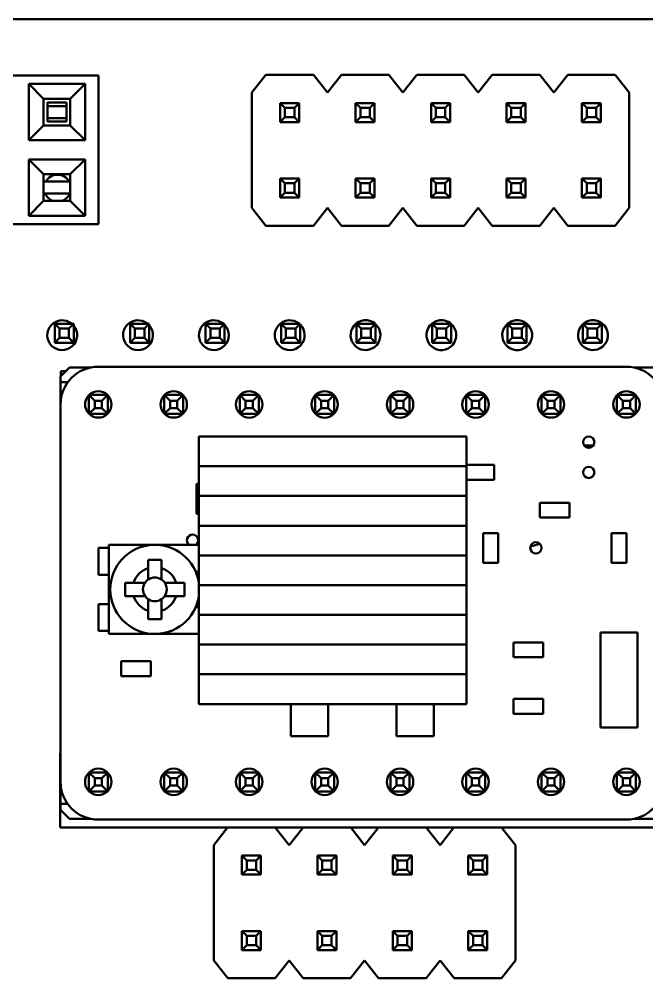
# Model space of a CAD drawing. Header units: millimetres. Extents: x 0 to 2625, y 0 to 1856.
# Drawn here: x 680.74 to 701.87, y 942.06 to 974.42 of the extents above; entities that cross this region are included whole.
import ezdxf

# ---------------------------------------------------------------- set-up
doc = ezdxf.new("R2010")
doc.units = ezdxf.units.MM
doc.header["$LTSCALE"] = 6.25
doc.layers.add('Symbol (ISO)', color=7, linetype='Continuous', lineweight=25)
doc.layers.add('Visible (ISO)', color=7, linetype='Continuous', lineweight=50)
doc.styles.add('Note Text (ISO)', font='tahoma.ttf')
doc.dimstyles.new('Default - Method 1b (ISO)$7', dxfattribs={"dimscale": 6.25, "dimtxt": 3.5, "dimasz": 2.5, "dimexe": 3.175, "dimexo": 0, "dimgap": 0.762, "dimtad": 1, "dimtoh": 1, "dimrnd": 1e-08, "dimtxsty": 'Note Text (ISO)', "dimcen": 0.09, "dimdle": 10, "dimclrd": 256, "dimclre": 256, "dimclrt": 256, "dimazin": 2, "dimtfac": 1, "dimtmove": 0, "dimatfit": 3, "dimfxl": 1, "dimtolj": 1, "dimlwd": -1, "dimlwe": -1, "dimarcsym": 0})

msp = doc.modelspace()

# ---------------------------------------------------------------- linework, layer by layer
at = {"layer": 'Visible (ISO)'}
for p, q in [((774.194, 974.42), (670.339, 974.42)), ((672.998, 972.525), (683.408, 972.525)), ((683.408, 972.525), (683.408, 967.525)), ((689.046, 972.55), (688.576, 971.95)), ((690.646, 972.55), (689.046, 972.55)), ((691.116, 971.95), (690.646, 972.55)), ((691.586, 972.55), (691.116, 971.95)), ((693.186, 972.55), (691.586, 972.55)), ((693.656, 971.95), (693.186, 972.55)), ((694.126, 972.55), (693.656, 971.95)), ((695.726, 972.55), (694.126, 972.55)), ((696.196, 971.95), (695.726, 972.55)), ((696.666, 972.55), (696.196, 971.95)), ((698.266, 972.55), (696.666, 972.55)), ((698.736, 971.95), (698.266, 972.55)), ((699.206, 972.55), (698.736, 971.95)), ((700.806, 972.55), (699.206, 972.55)), ((701.276, 971.95), (700.806, 972.55)), ((681.563, 971.746), (681.064, 972.245)), ((681.064, 970.345), (681.064, 972.245)), ((681.064, 972.245), (682.962, 972.245)), ((682.463, 971.746), (682.962, 972.245)), ((682.962, 970.345), (682.962, 972.245)), ((681.563, 970.844), (681.563, 971.746)), ((681.563, 971.745), (682.463, 971.745)), ((682.463, 970.844), (682.463, 971.746)), ((688.576, 971.95), (688.576, 968.07)), ((701.276, 968.07), (701.276, 971.95)), ((682.333, 971.615), (681.693, 971.615)), ((681.693, 971.615), (681.693, 970.975)), ((681.693, 971.495), (682.333, 971.495)), ((682.333, 970.975), (682.333, 971.615)), ((690.166, 971.6), (689.526, 971.6)), ((689.526, 971.6), (689.686, 971.44)), ((689.526, 970.96), (689.526, 971.6)), ((690.006, 971.44), (689.686, 971.44)), ((689.686, 971.12), (689.686, 971.44)), ((690.006, 971.44), (690.166, 971.6)), ((690.006, 971.12), (690.006, 971.44)), ((690.166, 970.96), (690.166, 971.6)), ((690.166, 971.6), (690.166, 971.6)), ((690.166, 970.96), (690.166, 971.6)), ((692.706, 971.6), (692.066, 971.6)), ((692.066, 970.96), (692.066, 971.6)), ((692.066, 971.6), (692.226, 971.44)), ((692.546, 971.44), (692.226, 971.44)), ((692.226, 971.12), (692.226, 971.44)), ((692.546, 971.44), (692.706, 971.6)), ((692.546, 971.12), (692.546, 971.44)), ((692.706, 971.6), (692.706, 971.6)), ((692.706, 970.96), (692.706, 971.6)), ((692.706, 970.96), (692.706, 971.6)), ((695.246, 971.6), (694.606, 971.6)), ((694.606, 971.6), (694.766, 971.44)), ((694.606, 970.96), (694.606, 971.6)), ((695.086, 971.44), (694.766, 971.44)), ((694.766, 971.12), (694.766, 971.44)), ((695.086, 971.44), (695.246, 971.6)), ((695.086, 971.12), (695.086, 971.44)), ((695.246, 970.96), (695.246, 971.6)), ((695.246, 971.6), (695.246, 971.6)), ((695.246, 970.96), (695.246, 971.6)), ((697.146, 970.96), (697.146, 971.6)), ((697.786, 971.6), (697.146, 971.6)), ((697.146, 971.6), (697.306, 971.44)), ((697.626, 971.44), (697.306, 971.44)), ((697.306, 971.12), (697.306, 971.44)), ((697.626, 971.44), (697.786, 971.6)), ((697.626, 971.12), (697.626, 971.44)), ((697.786, 971.6), (697.786, 971.6)), ((697.786, 970.96), (697.786, 971.6)), ((697.786, 970.96), (697.786, 971.6)), ((699.686, 970.96), (699.686, 971.6)), ((700.326, 971.6), (699.686, 971.6)), ((699.686, 971.6), (699.846, 971.44)), ((700.166, 971.44), (699.846, 971.44)), ((699.846, 971.12), (699.846, 971.44)), ((700.166, 971.44), (700.326, 971.6)), ((700.166, 971.12), (700.166, 971.44)), ((700.326, 971.6), (700.326, 971.6)), ((700.326, 970.96), (700.326, 971.6)), ((700.326, 970.96), (700.326, 971.6)), ((681.693, 971.095), (682.333, 971.095)), ((689.686, 971.12), (689.526, 970.96)), ((690.006, 971.12), (689.686, 971.12)), ((690.166, 970.96), (690.006, 971.12)), ((692.226, 971.12), (692.066, 970.96)), ((692.546, 971.12), (692.226, 971.12)), ((692.706, 970.96), (692.546, 971.12)), ((694.766, 971.12), (694.606, 970.96)), ((695.086, 971.12), (694.766, 971.12)), ((695.246, 970.96), (695.086, 971.12)), ((697.306, 971.12), (697.146, 970.96)), ((697.626, 971.12), (697.306, 971.12)), ((697.786, 970.96), (697.626, 971.12)), ((699.846, 971.12), (699.686, 970.96)), ((700.166, 971.12), (699.846, 971.12)), ((700.326, 970.96), (700.166, 971.12)), ((681.563, 970.844), (681.064, 970.345)), ((681.563, 970.845), (682.463, 970.845)), ((681.693, 970.975), (682.333, 970.975)), ((682.463, 970.844), (682.962, 970.345)), ((690.166, 970.96), (689.526, 970.96)), ((690.166, 970.96), (690.166, 970.96)), ((692.706, 970.96), (692.066, 970.96)), ((692.706, 970.96), (692.706, 970.96)), ((695.246, 970.96), (694.606, 970.96)), ((695.246, 970.96), (695.246, 970.96)), ((697.786, 970.96), (697.146, 970.96)), ((697.786, 970.96), (697.786, 970.96)), ((700.326, 970.96), (699.686, 970.96)), ((700.326, 970.96), (700.326, 970.96)), ((681.064, 970.345), (682.962, 970.345)), ((681.064, 969.705), (682.962, 969.705)), ((681.563, 969.206), (681.064, 969.705)), ((681.064, 967.805), (681.064, 969.705)), ((682.463, 969.206), (682.962, 969.705)), ((682.962, 967.805), (682.962, 969.705)), ((681.563, 968.304), (681.563, 969.206)), ((681.563, 969.205), (682.463, 969.205)), ((682.463, 968.304), (682.463, 969.206)), ((681.563, 968.955), (682.463, 968.955)), ((690.166, 969.06), (689.526, 969.06)), ((689.526, 969.06), (689.686, 968.9)), ((689.526, 968.42), (689.526, 969.06)), ((690.006, 968.9), (689.686, 968.9)), ((689.686, 968.58), (689.686, 968.9)), ((690.006, 968.9), (690.166, 969.06)), ((690.006, 968.58), (690.006, 968.9)), ((690.166, 968.42), (690.166, 969.06)), ((690.166, 969.06), (690.166, 969.06)), ((690.166, 968.42), (690.166, 969.06)), ((692.706, 969.06), (692.066, 969.06)), ((692.066, 969.06), (692.226, 968.9)), ((692.066, 968.42), (692.066, 969.06)), ((692.546, 968.9), (692.226, 968.9)), ((692.226, 968.58), (692.226, 968.9)), ((692.546, 968.9), (692.706, 969.06)), ((692.546, 968.58), (692.546, 968.9)), ((692.706, 968.42), (692.706, 969.06)), ((692.706, 968.42), (692.706, 969.06)), ((692.706, 969.06), (692.706, 969.06)), ((695.246, 969.06), (694.606, 969.06)), ((694.606, 969.06), (694.766, 968.9)), ((694.606, 968.42), (694.606, 969.06)), ((695.086, 968.9), (694.766, 968.9)), ((694.766, 968.58), (694.766, 968.9)), ((695.086, 968.9), (695.246, 969.06)), ((695.086, 968.58), (695.086, 968.9)), ((695.246, 968.42), (695.246, 969.06)), ((695.246, 969.06), (695.246, 969.06)), ((695.246, 968.42), (695.246, 969.06)), ((697.146, 968.42), (697.146, 969.06)), ((697.146, 969.06), (697.306, 968.9)), ((697.786, 969.06), (697.146, 969.06)), ((697.306, 968.58), (697.306, 968.9)), ((697.626, 968.9), (697.306, 968.9)), ((697.626, 968.9), (697.786, 969.06)), ((697.626, 968.58), (697.626, 968.9)), ((697.786, 969.06), (697.786, 969.06)), ((697.786, 968.42), (697.786, 969.06)), ((697.786, 968.42), (697.786, 969.06)), ((700.326, 969.06), (699.686, 969.06)), ((699.686, 969.06), (699.846, 968.9)), ((699.686, 968.42), (699.686, 969.06)), ((700.166, 968.9), (699.846, 968.9)), ((699.846, 968.58), (699.846, 968.9)), ((700.166, 968.9), (700.326, 969.06)), ((700.166, 968.58), (700.166, 968.9)), ((700.326, 968.42), (700.326, 969.06)), ((700.326, 968.42), (700.326, 969.06)), ((700.326, 969.06), (700.326, 969.06)), ((681.563, 968.555), (682.463, 968.555)), ((689.686, 968.58), (689.526, 968.42)), ((690.006, 968.58), (689.686, 968.58)), ((690.166, 968.42), (690.006, 968.58)), ((692.226, 968.58), (692.066, 968.42)), ((692.546, 968.58), (692.226, 968.58)), ((692.706, 968.42), (692.546, 968.58)), ((694.766, 968.58), (694.606, 968.42)), ((695.086, 968.58), (694.766, 968.58)), ((695.246, 968.42), (695.086, 968.58)), ((697.306, 968.58), (697.146, 968.42)), ((697.626, 968.58), (697.306, 968.58)), ((697.786, 968.42), (697.626, 968.58)), ((699.846, 968.58), (699.686, 968.42)), ((700.166, 968.58), (699.846, 968.58)), ((700.326, 968.42), (700.166, 968.58)), ((681.563, 968.304), (681.064, 967.805)), ((681.563, 968.305), (682.463, 968.305)), ((682.463, 968.304), (682.962, 967.805)), ((690.166, 968.42), (689.526, 968.42)), ((690.166, 968.42), (690.166, 968.42)), ((692.706, 968.42), (692.066, 968.42)), ((692.706, 968.42), (692.706, 968.42)), ((695.246, 968.42), (694.606, 968.42)), ((695.246, 968.42), (695.246, 968.42)), ((697.786, 968.42), (697.146, 968.42)), ((697.786, 968.42), (697.786, 968.42)), ((700.326, 968.42), (699.686, 968.42)), ((700.326, 968.42), (700.326, 968.42)), ((688.576, 968.07), (689.046, 967.47)), ((690.646, 967.47), (691.116, 968.07)), ((691.116, 968.07), (691.586, 967.47)), ((693.186, 967.47), (693.656, 968.07)), ((693.656, 968.07), (694.126, 967.47)), ((695.726, 967.47), (696.196, 968.07)), ((696.196, 968.07), (696.666, 967.47)), ((698.266, 967.47), (698.736, 968.07)), ((698.736, 968.07), (699.206, 967.47)), ((700.806, 967.47), (701.276, 968.07)), ((672.998, 967.525), (683.408, 967.525)), ((681.064, 967.805), (682.962, 967.805)), ((689.046, 967.47), (690.646, 967.47)), ((691.586, 967.47), (693.186, 967.47)), ((694.126, 967.47), (695.726, 967.47)), ((696.666, 967.47), (698.266, 967.47)), ((699.206, 967.47), (700.806, 967.47)), ((681.938, 963.535), (681.938, 964.175)), ((681.938, 964.175), (682.578, 964.175)), ((682.098, 964.015), (681.938, 964.175)), ((682.098, 964.015), (682.418, 964.015)), ((682.098, 963.695), (682.098, 964.015)), ((682.578, 964.175), (682.418, 964.015)), ((682.418, 963.695), (682.418, 964.015)), ((682.578, 963.535), (682.578, 964.175)), ((684.478, 963.535), (684.478, 964.175)), ((684.478, 964.175), (685.118, 964.175)), ((684.638, 964.015), (684.478, 964.175)), ((684.638, 964.015), (684.958, 964.015)), ((684.638, 963.695), (684.638, 964.015)), ((685.118, 964.175), (684.958, 964.015)), ((684.958, 963.695), (684.958, 964.015)), ((685.118, 963.535), (685.118, 964.175)), ((687.018, 963.535), (687.018, 964.175)), ((687.018, 964.175), (687.658, 964.175)), ((687.178, 964.015), (687.018, 964.175)), ((687.178, 964.015), (687.498, 964.015)), ((687.178, 963.695), (687.178, 964.015)), ((687.658, 964.175), (687.498, 964.015)), ((687.498, 963.695), (687.498, 964.015)), ((687.658, 963.535), (687.658, 964.175)), ((689.558, 963.535), (689.558, 964.175)), ((689.558, 964.175), (690.198, 964.175)), ((689.718, 964.015), (689.558, 964.175)), ((689.718, 964.015), (690.038, 964.015)), ((689.718, 963.695), (689.718, 964.015)), ((690.198, 964.175), (690.038, 964.015)), ((690.038, 963.695), (690.038, 964.015)), ((690.198, 963.535), (690.198, 964.175)), ((692.098, 964.175), (692.738, 964.175)), ((692.258, 964.015), (692.098, 964.175)), ((692.098, 963.535), (692.098, 964.175)), ((692.258, 964.015), (692.578, 964.015)), ((692.258, 963.695), (692.258, 964.015)), ((692.738, 964.175), (692.578, 964.015)), ((692.578, 963.695), (692.578, 964.015)), ((692.738, 963.535), (692.738, 964.175)), ((694.638, 963.535), (694.638, 964.175)), ((694.638, 964.175), (695.278, 964.175)), ((694.798, 964.015), (694.638, 964.175)), ((694.798, 964.015), (695.118, 964.015)), ((694.798, 963.695), (694.798, 964.015)), ((695.278, 964.175), (695.118, 964.015)), ((695.118, 963.695), (695.118, 964.015)), ((695.278, 963.535), (695.278, 964.175)), ((697.178, 963.535), (697.178, 964.175)), ((697.178, 964.175), (697.818, 964.175)), ((697.338, 964.015), (697.178, 964.175)), ((697.338, 964.015), (697.658, 964.015)), ((697.338, 963.695), (697.338, 964.015)), ((697.818, 964.175), (697.658, 964.015)), ((697.658, 963.695), (697.658, 964.015)), ((697.818, 963.535), (697.818, 964.175)), ((699.718, 963.535), (699.718, 964.175)), ((699.718, 964.175), (700.358, 964.175)), ((699.878, 964.015), (699.718, 964.175)), ((699.878, 964.015), (700.198, 964.015)), ((699.878, 963.695), (699.878, 964.015)), ((700.358, 964.175), (700.198, 964.015)), ((700.198, 963.695), (700.198, 964.015)), ((700.358, 963.535), (700.358, 964.175)), ((681.938, 963.535), (682.098, 963.695)), ((682.098, 963.695), (682.418, 963.695)), ((682.418, 963.695), (682.578, 963.535)), ((684.478, 963.535), (684.638, 963.695)), ((684.638, 963.695), (684.958, 963.695)), ((684.958, 963.695), (685.118, 963.535)), ((687.018, 963.535), (687.178, 963.695)), ((687.178, 963.695), (687.498, 963.695)), ((687.498, 963.695), (687.658, 963.535)), ((689.558, 963.535), (689.718, 963.695)), ((689.718, 963.695), (690.038, 963.695)), ((690.038, 963.695), (690.198, 963.535)), ((692.098, 963.535), (692.258, 963.695)), ((692.258, 963.695), (692.578, 963.695)), ((692.578, 963.695), (692.738, 963.535)), ((694.638, 963.535), (694.798, 963.695)), ((694.798, 963.695), (695.118, 963.695)), ((695.118, 963.695), (695.278, 963.535)), ((697.178, 963.535), (697.338, 963.695)), ((697.338, 963.695), (697.658, 963.695)), ((697.658, 963.695), (697.818, 963.535)), ((699.718, 963.535), (699.878, 963.695)), ((699.878, 963.695), (700.198, 963.695)), ((700.198, 963.695), (700.358, 963.535)), ((681.938, 963.535), (682.578, 963.535)), ((684.478, 963.535), (685.118, 963.535)), ((687.018, 963.535), (687.658, 963.535)), ((689.558, 963.535), (690.198, 963.535)), ((692.098, 963.535), (692.738, 963.535)), ((694.638, 963.535), (695.278, 963.535)), ((697.178, 963.535), (697.818, 963.535)), ((699.718, 963.535), (700.358, 963.535)), ((682.434, 962.701), (682.134, 962.401)), ((682.434, 962.701), (683.153, 962.701)), ((701.184, 962.726), (683.404, 962.726)), ((701.435, 962.701), (702.154, 962.701)), ((682.134, 962.201), (682.134, 962.401)), ((682.139, 962.576), (682.139, 962.406)), ((682.139, 962.576), (682.309, 962.576)), ((682.375, 962.201), (682.134, 962.201)), ((682.134, 962.201), (682.134, 961.456)), ((683.284, 961.576), (683.084, 961.776)), ((683.084, 961.136), (683.084, 961.776)), ((683.084, 961.776), (683.724, 961.776)), ((683.524, 961.576), (683.724, 961.776)), ((683.724, 961.776), (683.724, 961.136)), ((685.624, 961.776), (686.264, 961.776)), ((685.824, 961.576), (685.624, 961.776)), ((685.624, 961.136), (685.624, 961.776)), ((686.064, 961.576), (686.264, 961.776)), ((686.264, 961.776), (686.264, 961.136)), ((688.164, 961.776), (688.804, 961.776)), ((688.364, 961.576), (688.164, 961.776)), ((688.164, 961.136), (688.164, 961.776)), ((688.604, 961.576), (688.804, 961.776)), ((688.804, 961.776), (688.804, 961.136)), ((690.704, 961.776), (691.344, 961.776)), ((690.904, 961.576), (690.704, 961.776)), ((690.704, 961.136), (690.704, 961.776)), ((691.144, 961.576), (691.344, 961.776)), ((691.344, 961.776), (691.344, 961.136)), ((693.244, 961.776), (693.884, 961.776)), ((693.444, 961.576), (693.244, 961.776)), ((693.244, 961.136), (693.244, 961.776)), ((693.684, 961.576), (693.884, 961.776)), ((693.884, 961.776), (693.884, 961.136)), ((695.784, 961.776), (696.424, 961.776)), ((695.984, 961.576), (695.784, 961.776)), ((695.784, 961.136), (695.784, 961.776)), ((696.224, 961.576), (696.424, 961.776)), ((696.424, 961.776), (696.424, 961.136)), ((698.324, 961.776), (698.964, 961.776)), ((698.524, 961.576), (698.324, 961.776)), ((698.324, 961.136), (698.324, 961.776)), ((698.764, 961.576), (698.964, 961.776)), ((698.964, 961.776), (698.964, 961.136)), ((700.864, 961.776), (701.504, 961.776)), ((701.064, 961.576), (700.864, 961.776)), ((700.864, 961.136), (700.864, 961.776)), ((701.304, 961.576), (701.504, 961.776)), ((701.504, 961.776), (701.504, 961.136)), ((682.134, 961.456), (682.134, 948.756)), ((683.524, 961.576), (683.284, 961.576)), ((683.284, 961.576), (683.284, 961.336)), ((683.524, 961.336), (683.524, 961.576)), ((686.064, 961.576), (685.824, 961.576)), ((685.824, 961.576), (685.824, 961.336)), ((686.064, 961.336), (686.064, 961.576)), ((688.604, 961.576), (688.364, 961.576)), ((688.364, 961.576), (688.364, 961.336)), ((688.604, 961.336), (688.604, 961.576)), ((691.144, 961.576), (690.904, 961.576)), ((690.904, 961.576), (690.904, 961.336)), ((691.144, 961.336), (691.144, 961.576)), ((693.684, 961.576), (693.444, 961.576)), ((693.444, 961.576), (693.444, 961.336)), ((693.684, 961.336), (693.684, 961.576)), ((696.224, 961.576), (695.984, 961.576)), ((695.984, 961.576), (695.984, 961.336)), ((696.224, 961.336), (696.224, 961.576)), ((698.764, 961.576), (698.524, 961.576)), ((698.524, 961.576), (698.524, 961.336)), ((698.764, 961.336), (698.764, 961.576)), ((701.304, 961.576), (701.064, 961.576)), ((701.064, 961.576), (701.064, 961.336)), ((701.304, 961.336), (701.304, 961.576)), ((683.084, 961.136), (683.284, 961.336)), ((683.724, 961.136), (683.084, 961.136)), ((683.284, 961.336), (683.524, 961.336)), ((683.724, 961.136), (683.524, 961.336)), ((685.624, 961.136), (685.824, 961.336)), ((686.264, 961.136), (685.624, 961.136)), ((685.824, 961.336), (686.064, 961.336)), ((686.264, 961.136), (686.064, 961.336)), ((688.164, 961.136), (688.364, 961.336)), ((688.804, 961.136), (688.164, 961.136)), ((688.364, 961.336), (688.604, 961.336)), ((688.804, 961.136), (688.604, 961.336)), ((690.704, 961.136), (690.904, 961.336)), ((691.344, 961.136), (690.704, 961.136)), ((690.904, 961.336), (691.144, 961.336)), ((691.344, 961.136), (691.144, 961.336)), ((693.244, 961.136), (693.444, 961.336)), ((693.884, 961.136), (693.244, 961.136)), ((693.444, 961.336), (693.684, 961.336)), ((693.884, 961.136), (693.684, 961.336)), ((695.784, 961.136), (695.984, 961.336)), ((696.424, 961.136), (695.784, 961.136)), ((695.984, 961.336), (696.224, 961.336)), ((696.424, 961.136), (696.224, 961.336)), ((698.324, 961.136), (698.524, 961.336)), ((698.964, 961.136), (698.324, 961.136)), ((698.524, 961.336), (698.764, 961.336)), ((698.964, 961.136), (698.764, 961.336)), ((700.864, 961.136), (701.064, 961.336)), ((701.504, 961.136), (700.864, 961.136)), ((701.064, 961.336), (701.304, 961.336)), ((701.504, 961.136), (701.304, 961.336)), ((695.794, 960.376), (686.794, 960.376)), ((686.794, 960.376), (686.794, 959.876)), ((695.794, 959.876), (695.794, 960.376)), ((699.758, 960.076), (700.07, 960.076)), ((686.794, 959.876), (686.794, 959.376)), ((695.794, 959.376), (695.794, 959.876)), ((695.794, 959.376), (686.794, 959.376)), ((686.794, 958.376), (686.794, 959.376)), ((696.731, 959.42), (695.794, 959.42)), ((695.794, 959.376), (695.794, 958.376)), ((696.731, 958.92), (696.731, 959.42)), ((686.71, 958.781), (686.71, 957.781)), ((686.794, 958.781), (686.71, 958.781)), ((695.794, 958.92), (696.731, 958.92)), ((686.794, 958.376), (695.794, 958.376)), ((686.794, 958.376), (686.794, 957.376)), ((695.794, 957.376), (695.794, 958.376)), ((699.271, 958.15), (698.271, 958.15)), ((698.271, 958.15), (698.271, 957.65)), ((699.271, 957.65), (699.271, 958.15)), ((686.71, 957.781), (686.794, 957.781)), ((698.271, 957.65), (699.271, 957.65)), ((695.794, 957.376), (686.794, 957.376)), ((686.794, 956.376), (686.794, 957.376)), ((695.794, 957.376), (695.794, 956.376)), ((696.362, 957.13), (696.362, 956.13)), ((696.862, 957.13), (696.362, 957.13)), ((696.862, 956.13), (696.862, 957.13)), ((700.68, 957.13), (700.68, 956.13)), ((701.18, 957.13), (700.68, 957.13)), ((701.18, 956.13), (701.18, 957.13)), ((683.409, 956.633), (683.759, 956.633)), ((683.409, 955.728), (683.409, 956.633)), ((686.794, 956.733), (683.759, 956.733)), ((683.759, 956.733), (683.759, 956.633)), ((683.759, 956.633), (683.759, 955.728)), ((685.534, 956.233), (685.084, 956.233)), ((685.084, 956.233), (685.084, 955.949)), ((685.534, 955.949), (685.534, 956.233)), ((686.794, 956.376), (695.794, 956.376)), ((686.794, 956.376), (686.794, 955.376)), ((695.794, 955.376), (695.794, 956.376)), ((696.362, 956.13), (696.862, 956.13)), ((700.68, 956.13), (701.18, 956.13)), ((683.759, 955.728), (683.409, 955.728)), ((683.759, 955.728), (683.759, 954.738)), ((686.686, 955.828), (686.794, 955.828)), ((684.309, 955.458), (684.309, 955.008)), ((684.594, 955.458), (684.309, 955.458)), ((686.309, 955.458), (686.024, 955.458)), ((686.309, 955.008), (686.309, 955.458)), ((695.794, 955.376), (686.794, 955.376)), ((686.794, 954.376), (686.794, 955.376)), ((695.794, 955.376), (695.794, 954.376)), ((684.309, 955.008), (684.594, 955.008)), ((686.024, 955.008), (686.309, 955.008)), ((683.409, 954.738), (683.759, 954.738)), ((683.409, 953.833), (683.409, 954.738)), ((683.759, 954.738), (683.759, 953.833)), ((686.794, 954.638), (686.686, 954.638)), ((685.084, 954.518), (685.084, 954.233)), ((685.534, 954.233), (685.534, 954.518)), ((686.794, 954.376), (695.794, 954.376)), ((686.794, 954.376), (686.794, 953.376)), ((695.794, 953.376), (695.794, 954.376)), ((685.084, 954.233), (685.534, 954.233)), ((683.759, 953.833), (683.409, 953.833)), ((683.759, 953.833), (683.759, 953.733)), ((683.759, 953.733), (686.794, 953.733)), ((700.305, 953.785), (700.305, 950.585)), ((701.555, 953.785), (700.305, 953.785)), ((701.555, 950.585), (701.555, 953.785)), ((695.794, 953.376), (686.794, 953.376)), ((686.794, 952.376), (686.794, 953.376)), ((695.794, 953.376), (695.794, 952.376)), ((698.382, 953.451), (697.382, 953.451)), ((697.382, 953.451), (697.382, 952.951)), ((698.382, 952.951), (698.382, 953.451)), ((697.382, 952.951), (698.382, 952.951)), ((685.174, 952.816), (684.174, 952.816)), ((684.174, 952.816), (684.174, 952.316)), ((685.174, 952.316), (685.174, 952.816)), ((684.174, 952.316), (685.174, 952.316)), ((686.794, 952.376), (695.794, 952.376)), ((686.794, 952.376), (686.794, 951.876)), ((695.794, 951.876), (695.794, 952.376)), ((686.794, 951.876), (686.794, 951.376)), ((695.794, 951.376), (695.794, 951.876)), ((686.794, 951.376), (695.794, 951.376)), ((689.891, 951.376), (689.891, 950.296)), ((691.141, 950.296), (691.141, 951.376)), ((693.447, 951.376), (693.447, 950.296)), ((694.697, 950.296), (694.697, 951.376)), ((698.382, 951.546), (697.382, 951.546)), ((697.382, 951.546), (697.382, 951.046)), ((698.382, 951.046), (698.382, 951.546)), ((697.382, 951.046), (698.382, 951.046)), ((700.305, 950.585), (701.555, 950.585)), ((689.891, 950.296), (691.141, 950.296)), ((693.447, 950.296), (694.697, 950.296)), ((682.121, 949.724), (682.134, 949.724)), ((682.121, 949.724), (682.121, 947.224)), ((683.084, 949.076), (683.724, 949.076)), ((683.284, 948.876), (683.084, 949.076)), ((683.084, 948.436), (683.084, 949.076)), ((683.524, 948.876), (683.724, 949.076)), ((683.724, 949.076), (683.724, 948.436)), ((685.824, 948.876), (685.624, 949.076)), ((685.624, 948.436), (685.624, 949.076)), ((685.624, 949.076), (686.264, 949.076)), ((686.064, 948.876), (686.264, 949.076)), ((686.264, 949.076), (686.264, 948.436)), ((688.364, 948.876), (688.164, 949.076)), ((688.164, 948.436), (688.164, 949.076)), ((688.164, 949.076), (688.804, 949.076)), ((688.604, 948.876), (688.804, 949.076)), ((688.804, 949.076), (688.804, 948.436)), ((690.704, 949.076), (691.344, 949.076)), ((690.704, 948.436), (690.704, 949.076)), ((690.904, 948.876), (690.704, 949.076)), ((691.144, 948.876), (691.344, 949.076)), ((691.344, 949.076), (691.344, 948.436)), ((693.244, 948.436), (693.244, 949.076)), ((693.244, 949.076), (693.884, 949.076)), ((693.444, 948.876), (693.244, 949.076)), ((693.684, 948.876), (693.884, 949.076)), ((693.884, 949.076), (693.884, 948.436)), ((695.784, 948.436), (695.784, 949.076)), ((695.784, 949.076), (696.424, 949.076)), ((695.984, 948.876), (695.784, 949.076)), ((696.224, 948.876), (696.424, 949.076)), ((696.424, 949.076), (696.424, 948.436)), ((698.324, 948.436), (698.324, 949.076)), ((698.324, 949.076), (698.964, 949.076)), ((698.524, 948.876), (698.324, 949.076)), ((698.764, 948.876), (698.964, 949.076)), ((698.964, 949.076), (698.964, 948.436)), ((700.864, 948.436), (700.864, 949.076)), ((700.864, 949.076), (701.504, 949.076)), ((701.064, 948.876), (700.864, 949.076)), ((701.304, 948.876), (701.504, 949.076)), ((701.504, 949.076), (701.504, 948.436)), ((682.134, 948.756), (682.134, 948.011)), ((683.524, 948.876), (683.284, 948.876)), ((683.284, 948.876), (683.284, 948.636)), ((683.524, 948.636), (683.524, 948.876)), ((685.824, 948.876), (685.824, 948.636)), ((686.064, 948.876), (685.824, 948.876)), ((686.064, 948.636), (686.064, 948.876)), ((688.364, 948.876), (688.364, 948.636)), ((688.604, 948.876), (688.364, 948.876)), ((688.604, 948.636), (688.604, 948.876)), ((690.904, 948.876), (690.904, 948.636)), ((691.144, 948.876), (690.904, 948.876)), ((691.144, 948.636), (691.144, 948.876)), ((693.444, 948.876), (693.444, 948.636)), ((693.684, 948.876), (693.444, 948.876)), ((693.684, 948.636), (693.684, 948.876)), ((695.984, 948.876), (695.984, 948.636)), ((696.224, 948.876), (695.984, 948.876)), ((696.224, 948.636), (696.224, 948.876)), ((698.524, 948.876), (698.524, 948.636)), ((698.764, 948.876), (698.524, 948.876)), ((698.764, 948.636), (698.764, 948.876)), ((701.064, 948.876), (701.064, 948.636)), ((701.304, 948.876), (701.064, 948.876)), ((701.304, 948.636), (701.304, 948.876)), ((683.084, 948.436), (683.284, 948.636)), ((683.724, 948.436), (683.084, 948.436)), ((683.284, 948.636), (683.524, 948.636)), ((683.724, 948.436), (683.524, 948.636)), ((685.624, 948.436), (685.824, 948.636)), ((686.264, 948.436), (685.624, 948.436)), ((685.824, 948.636), (686.064, 948.636)), ((686.264, 948.436), (686.064, 948.636)), ((688.164, 948.436), (688.364, 948.636)), ((688.804, 948.436), (688.164, 948.436)), ((688.364, 948.636), (688.604, 948.636)), ((688.804, 948.436), (688.604, 948.636)), ((690.704, 948.436), (690.904, 948.636)), ((691.344, 948.436), (690.704, 948.436)), ((690.904, 948.636), (691.144, 948.636)), ((691.344, 948.436), (691.144, 948.636)), ((693.244, 948.436), (693.444, 948.636)), ((693.884, 948.436), (693.244, 948.436)), ((693.444, 948.636), (693.684, 948.636)), ((693.884, 948.436), (693.684, 948.636)), ((695.784, 948.436), (695.984, 948.636)), ((696.424, 948.436), (695.784, 948.436)), ((695.984, 948.636), (696.224, 948.636)), ((696.424, 948.436), (696.224, 948.636)), ((698.324, 948.436), (698.524, 948.636)), ((698.964, 948.436), (698.324, 948.436)), ((698.524, 948.636), (698.764, 948.636)), ((698.964, 948.436), (698.764, 948.636)), ((700.864, 948.436), (701.064, 948.636)), ((701.504, 948.436), (700.864, 948.436)), ((701.064, 948.636), (701.304, 948.636)), ((701.504, 948.436), (701.304, 948.636)), ((682.134, 948.011), (682.375, 948.011)), ((682.134, 947.811), (682.134, 948.011)), ((682.134, 947.811), (682.434, 947.511)), ((683.153, 947.511), (682.434, 947.511)), ((683.404, 947.486), (701.184, 947.486)), ((702.154, 947.511), (701.435, 947.511)), ((682.121, 947.224), (702.691, 947.224)), ((687.758, 947.224), (687.29, 946.625)), ((689.83, 946.625), (689.361, 947.224)), ((690.298, 947.224), (689.83, 946.625)), ((692.37, 946.625), (691.901, 947.224)), ((692.838, 947.224), (692.37, 946.625)), ((694.91, 946.625), (694.441, 947.224)), ((695.378, 947.224), (694.91, 946.625)), ((697.45, 946.625), (696.981, 947.224)), ((687.29, 946.625), (687.29, 942.745)), ((697.45, 942.745), (697.45, 946.625)), ((688.879, 946.275), (688.24, 946.275)), ((688.24, 946.275), (688.4, 946.115)), ((688.24, 945.635), (688.24, 946.275)), ((688.72, 946.115), (688.879, 946.275)), ((688.88, 946.275), (688.879, 946.275)), ((688.879, 945.635), (688.879, 946.275)), ((688.88, 945.635), (688.88, 946.275)), ((691.419, 946.275), (690.78, 946.275)), ((690.78, 946.275), (690.94, 946.115)), ((690.78, 945.635), (690.78, 946.275)), ((691.26, 946.115), (691.419, 946.275)), ((691.42, 946.275), (691.419, 946.275)), ((691.419, 945.635), (691.419, 946.275)), ((691.42, 945.635), (691.42, 946.275)), ((693.959, 946.275), (693.32, 946.275)), ((693.32, 946.275), (693.48, 946.115)), ((693.32, 945.635), (693.32, 946.275)), ((693.8, 946.115), (693.959, 946.275)), ((693.96, 946.275), (693.959, 946.275)), ((693.959, 945.635), (693.959, 946.275)), ((693.96, 945.635), (693.96, 946.275)), ((695.86, 945.635), (695.86, 946.275)), ((695.86, 946.275), (696.02, 946.115)), ((696.499, 946.275), (695.86, 946.275)), ((696.34, 946.115), (696.499, 946.275)), ((696.499, 945.635), (696.499, 946.275)), ((696.5, 946.275), (696.499, 946.275)), ((696.5, 945.635), (696.5, 946.275)), ((688.72, 946.115), (688.4, 946.115)), ((688.4, 945.795), (688.4, 946.115)), ((688.72, 945.795), (688.72, 946.115)), ((691.26, 946.115), (690.94, 946.115)), ((690.94, 945.795), (690.94, 946.115)), ((691.26, 945.795), (691.26, 946.115)), ((693.8, 946.115), (693.48, 946.115)), ((693.48, 945.795), (693.48, 946.115)), ((693.8, 945.795), (693.8, 946.115)), ((696.02, 945.795), (696.02, 946.115)), ((696.34, 946.115), (696.02, 946.115)), ((696.34, 945.795), (696.34, 946.115)), ((688.4, 945.795), (688.24, 945.635)), ((688.879, 945.635), (688.24, 945.635)), ((688.72, 945.795), (688.4, 945.795)), ((688.879, 945.635), (688.72, 945.795)), ((688.88, 945.635), (688.879, 945.635)), ((690.94, 945.795), (690.78, 945.635)), ((691.419, 945.635), (690.78, 945.635)), ((691.26, 945.795), (690.94, 945.795)), ((691.419, 945.635), (691.26, 945.795)), ((691.42, 945.635), (691.419, 945.635)), ((693.48, 945.795), (693.32, 945.635)), ((693.959, 945.635), (693.32, 945.635)), ((693.8, 945.795), (693.48, 945.795)), ((693.959, 945.635), (693.8, 945.795)), ((693.96, 945.635), (693.959, 945.635)), ((696.02, 945.795), (695.86, 945.635)), ((696.499, 945.635), (695.86, 945.635)), ((696.34, 945.795), (696.02, 945.795)), ((696.499, 945.635), (696.34, 945.795)), ((696.5, 945.635), (696.499, 945.635)), ((688.879, 943.735), (688.24, 943.735)), ((688.24, 943.735), (688.4, 943.575)), ((688.24, 943.095), (688.24, 943.735)), ((688.72, 943.575), (688.4, 943.575)), ((688.4, 943.255), (688.4, 943.575)), ((688.72, 943.575), (688.879, 943.735)), ((688.72, 943.255), (688.72, 943.575)), ((688.88, 943.735), (688.879, 943.735)), ((688.879, 943.095), (688.879, 943.735)), ((688.88, 943.095), (688.88, 943.735)), ((691.419, 943.735), (690.78, 943.735)), ((690.78, 943.735), (690.94, 943.575)), ((690.78, 943.095), (690.78, 943.735)), ((691.26, 943.575), (690.94, 943.575)), ((690.94, 943.255), (690.94, 943.575)), ((691.26, 943.575), (691.419, 943.735)), ((691.26, 943.255), (691.26, 943.575)), ((691.419, 943.095), (691.419, 943.735)), ((691.42, 943.735), (691.419, 943.735)), ((691.42, 943.095), (691.42, 943.735)), ((693.959, 943.735), (693.32, 943.735)), ((693.32, 943.735), (693.48, 943.575)), ((693.32, 943.095), (693.32, 943.735)), ((693.8, 943.575), (693.48, 943.575)), ((693.48, 943.255), (693.48, 943.575)), ((693.8, 943.575), (693.959, 943.735)), ((693.8, 943.255), (693.8, 943.575)), ((693.96, 943.735), (693.959, 943.735)), ((693.959, 943.095), (693.959, 943.735)), ((693.96, 943.095), (693.96, 943.735)), ((696.499, 943.735), (695.86, 943.735)), ((695.86, 943.735), (696.02, 943.575)), ((695.86, 943.095), (695.86, 943.735)), ((696.34, 943.575), (696.02, 943.575)), ((696.02, 943.255), (696.02, 943.575)), ((696.34, 943.575), (696.499, 943.735)), ((696.34, 943.255), (696.34, 943.575)), ((696.499, 943.095), (696.499, 943.735)), ((696.5, 943.735), (696.499, 943.735)), ((696.5, 943.095), (696.5, 943.735)), ((688.4, 943.255), (688.24, 943.095)), ((688.72, 943.255), (688.4, 943.255)), ((688.879, 943.095), (688.72, 943.255)), ((690.94, 943.255), (690.78, 943.095)), ((691.26, 943.255), (690.94, 943.255)), ((691.419, 943.095), (691.26, 943.255)), ((693.48, 943.255), (693.32, 943.095)), ((693.8, 943.255), (693.48, 943.255)), ((693.959, 943.095), (693.8, 943.255)), ((696.02, 943.255), (695.86, 943.095)), ((696.34, 943.255), (696.02, 943.255)), ((696.499, 943.095), (696.34, 943.255)), ((688.879, 943.095), (688.24, 943.095)), ((688.88, 943.095), (688.879, 943.095)), ((691.419, 943.095), (690.78, 943.095)), ((691.42, 943.095), (691.419, 943.095)), ((693.959, 943.095), (693.32, 943.095)), ((693.96, 943.095), (693.959, 943.095)), ((696.499, 943.095), (695.86, 943.095)), ((696.5, 943.095), (696.499, 943.095)), ((687.29, 942.745), (687.76, 942.145)), ((689.36, 942.145), (689.83, 942.745)), ((689.83, 942.745), (690.3, 942.145)), ((691.9, 942.145), (692.37, 942.745)), ((692.37, 942.745), (692.84, 942.145)), ((694.44, 942.145), (694.91, 942.745)), ((694.91, 942.745), (695.38, 942.145)), ((696.98, 942.145), (697.45, 942.745)), ((687.76, 942.145), (689.36, 942.145)), ((690.3, 942.145), (691.9, 942.145)), ((692.84, 942.145), (694.44, 942.145)), ((695.38, 942.145), (696.98, 942.145))]:
    msp.add_line(p, q, dxfattribs=at)
for centre in [(699.914, 960.186), (699.914, 959.17), (698.136, 956.63)]:
    msp.add_circle(centre, 0.191, dxfattribs=at)
for centre, radius, start, end in [((682.031, 971.285), 0.452, 133.2484, 138.3424), ((682.031, 971.285), 0.452, 221.6576, 223.3832), ((682.031, 968.733), 0.452, 29.373, 150.627), ((682.031, 968.733), 0.452, 203.2066, 251.242), ((682.031, 968.733), 0.452, 288.758, 336.7934), ((682.19, 963.788), 0.502, 50.4815, 39.5147), ((684.743, 963.788), 0.502, 50.4815, 41.691), ((687.295, 963.788), 0.502, 50.4815, 43.7782), ((689.848, 963.788), 0.502, 50.4815, 45.7889), ((692.4, 963.788), 0.502, 50.4815, 47.7331), ((694.952, 963.788), 0.502, 50.4815, 49.6191), ((697.505, 963.788), 0.502, 130.589, 129.5185), ((700.057, 963.788), 0.502, 132.4811, 129.5185), ((683.404, 961.456), 1.27, 90, 180), ((701.184, 961.456), 1.27, 0, 90), ((683.404, 961.456), 0.444, 136.0471, 223.9529), ((683.404, 961.456), 0.445, 46.0471, 133.9529), ((683.404, 961.456), 0.445, 316.0471, 43.9529), ((685.944, 961.456), 0.444, 136.0471, 223.9529), ((685.944, 961.456), 0.445, 46.0471, 133.9529), ((685.944, 961.456), 0.445, 316.0471, 43.9529), ((688.484, 961.456), 0.445, 136.0471, 223.9529), ((688.484, 961.456), 0.445, 46.0471, 133.9529), ((688.484, 961.456), 0.445, 316.0471, 43.9529), ((691.024, 961.456), 0.444, 136.0471, 223.9529), ((691.024, 961.456), 0.445, 46.0471, 133.9529), ((691.024, 961.456), 0.444, 316.0471, 43.9529), ((693.564, 961.456), 0.445, 136.0471, 223.9529), ((693.564, 961.456), 0.445, 46.0471, 133.9529), ((693.564, 961.456), 0.445, 316.0471, 43.9529), ((696.104, 961.456), 0.445, 136.0471, 223.9529), ((696.104, 961.456), 0.445, 46.0471, 133.9529), ((696.104, 961.456), 0.445, 316.0471, 43.9529), ((698.644, 961.456), 0.445, 136.0471, 223.9529), ((698.644, 961.456), 0.445, 46.0471, 133.9529), ((698.644, 961.456), 0.445, 316.0471, 43.9529), ((701.184, 961.456), 0.444, 136.0471, 223.9529), ((701.184, 961.456), 0.445, 46.0471, 133.9529), ((701.184, 961.456), 0.445, 316.0471, 43.9529), ((683.404, 961.456), 0.444, 226.0471, 313.9529), ((685.944, 961.456), 0.444, 226.0471, 313.9529), ((688.484, 961.456), 0.445, 226.0471, 313.9529), ((691.024, 961.456), 0.445, 226.0471, 313.9529), ((693.564, 961.456), 0.445, 226.0471, 313.9529), ((696.104, 961.456), 0.445, 226.0471, 313.9529), ((698.644, 961.456), 0.444, 226.0471, 313.9529), ((701.184, 961.456), 0.444, 226.0471, 313.9529), ((686.579, 956.884), 0.191, 307.5661, 232.4339), ((685.309, 955.233), 1.5, 8.1096, 351.8904), ((698.917, 953.68), 3.15, 101.8205, 107.8546), ((685.309, 955.233), 0.75, 107.4576, 162.5424), ((685.309, 955.233), 0.75, 17.4576, 72.5424), ((685.309, 955.233), 0.4, 124.2289, 145.7711), ((685.309, 955.233), 0.4, 55.7711, 124.2289), ((685.309, 955.233), 0.4, 34.2289, 55.7711), ((685.309, 955.233), 0.4, 145.7711, 214.2289), ((685.309, 955.233), 0.4, 325.7711, 34.2289), ((685.309, 955.233), 0.75, 197.4576, 252.5424), ((685.309, 955.233), 0.4, 214.2289, 235.7711), ((685.309, 955.233), 0.4, 235.7711, 304.2289), ((685.309, 955.233), 0.4, 304.2289, 325.7711), ((685.309, 955.233), 0.75, 287.4576, 342.5424), ((683.404, 948.756), 0.445, 46.0471, 133.9529), ((685.944, 948.756), 0.444, 46.0471, 133.9529), ((688.484, 948.756), 0.445, 46.0471, 133.9529), ((691.024, 948.756), 0.445, 46.0471, 133.9529), ((693.564, 948.756), 0.445, 46.0471, 133.9529), ((696.104, 948.756), 0.445, 46.0471, 133.9529), ((698.644, 948.756), 0.444, 46.0471, 133.9529), ((701.184, 948.756), 0.445, 46.0471, 133.9529), ((683.404, 948.756), 1.27, 180, 270), ((683.404, 948.756), 0.445, 136.0471, 223.9529), ((683.404, 948.756), 0.445, 316.0471, 43.9529), ((685.944, 948.756), 0.445, 136.0471, 223.9529), ((685.944, 948.756), 0.445, 316.0471, 43.9529), ((688.484, 948.756), 0.445, 136.0471, 223.9529), ((688.484, 948.756), 0.445, 316.0471, 43.9529), ((691.024, 948.756), 0.444, 136.0471, 223.9529), ((691.024, 948.756), 0.445, 316.0471, 43.9529), ((693.564, 948.756), 0.445, 136.0471, 223.9529), ((693.564, 948.756), 0.445, 316.0471, 43.9529), ((696.104, 948.756), 0.445, 136.0471, 223.9529), ((696.104, 948.756), 0.445, 316.0471, 43.9529), ((698.644, 948.756), 0.445, 136.0471, 223.9529), ((698.644, 948.756), 0.445, 316.0471, 43.9529), ((701.184, 948.756), 0.445, 136.0471, 223.9529), ((701.184, 948.756), 1.27, 270, 0), ((701.184, 948.756), 0.445, 316.0471, 43.9529), ((683.404, 948.756), 0.445, 226.0471, 313.9529), ((685.944, 948.756), 0.445, 226.0471, 313.9529), ((688.484, 948.756), 0.445, 226.0471, 313.9529), ((691.024, 948.756), 0.445, 226.0471, 313.9529), ((693.564, 948.756), 0.445, 226.0471, 313.9529), ((696.104, 948.756), 0.445, 226.0471, 313.9529), ((698.644, 948.756), 0.445, 226.0471, 313.9529), ((701.184, 948.756), 0.445, 226.0471, 313.9529)]:
    msp.add_arc(centre, radius, start, end, dxfattribs=at)
for points, weights in [([(685.084, 955.949), (685.084, 955.698), (685.084, 955.564)], [2.77646236677, 3.67984372819, 4.33128129216]), ([(684.594, 955.008), (684.844, 955.008), (684.978, 955.008)], [2.77646236677, 3.67984372819, 4.33128129216]), ([(685.084, 954.902), (685.084, 954.769), (685.084, 954.518)], [4.33128129216, 3.67984372819, 2.77646236677]), ([(685.534, 954.518), (685.534, 954.769), (685.534, 954.902)], [2.77646236677, 3.67984372819, 4.33128129216])]:
    msp.add_rational_spline(points, weights, degree=2, dxfattribs=at)
for points, weights, knots in [([(685.534, 955.564), (685.534, 955.627), (685.534, 955.808), (685.534, 955.949)], [4.33128129216, 3.9998209999, 3.22019100529, 2.77646236677], [-0.11749864, -0.11749864, -0.11749864, -0.08563339, -0.05487208, -0.05487208, -0.05487208]), ([(684.978, 955.458), (684.916, 955.458), (684.734, 955.458), (684.594, 955.458)], [4.33128129216, 3.9998209999, 3.22019100529, 2.77646236677], [-0.11749864, -0.11749864, -0.11749864, -0.08563339, -0.05487208, -0.05487208, -0.05487208]), ([(686.024, 955.458), (685.884, 955.458), (685.702, 955.458), (685.64, 955.458)], [2.77646236677, 3.22019100529, 3.9998209999, 4.33128129216], [0.05487208, 0.05487208, 0.05487208, 0.08563339, 0.11749864, 0.11749864, 0.11749864]), ([(685.64, 955.008), (685.702, 955.008), (685.884, 955.008), (686.024, 955.008)], [4.33128129216, 3.9998209999, 3.22019100529, 2.77646236677], [-0.11749864, -0.11749864, -0.11749864, -0.08563339, -0.05487208, -0.05487208, -0.05487208])]:
    msp.add_rational_spline(points, weights, degree=2, knots=knots, dxfattribs=at)

# ---------------------------------------------------------------- leaders
at = {"layer": 'Symbol (ISO)', "annotation_type": 0, "has_hookline": 1, "hookline_direction": 0, "text_width": 427.29}
msp.add_leader([(419.039, 919.481), (458.206, 1090.328), (473.831, 1090.328)], dimstyle='Default - Method 1b (ISO)$7', override={"dimtad": 0}, dxfattribs=at)

doc.saveas('drawing.dxf')
